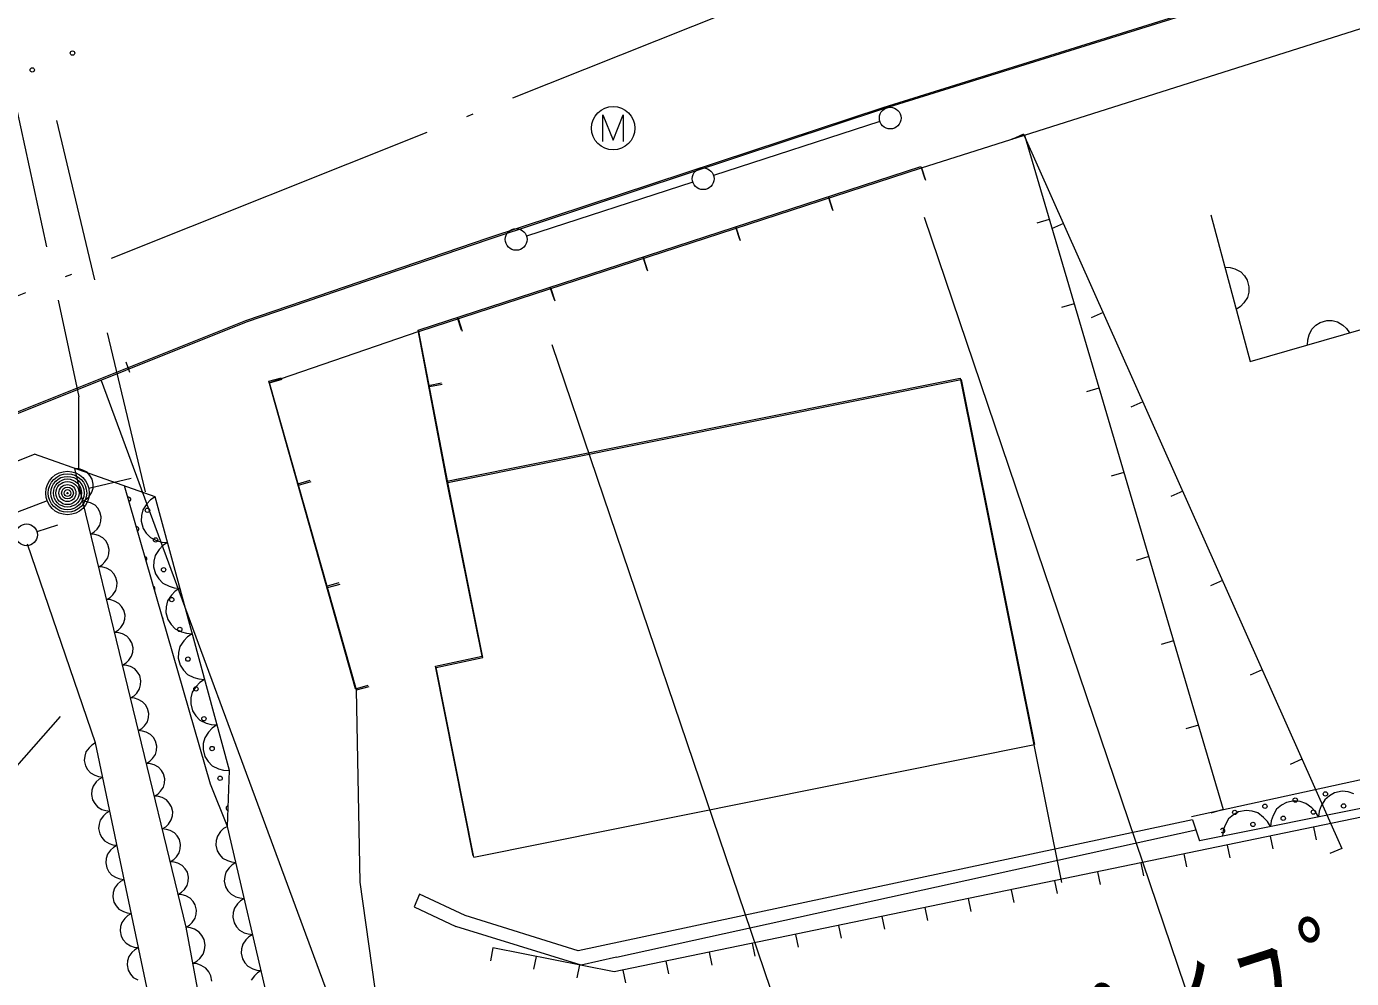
# Model space of a CAD drawing. Units: millimetres, scale not verified. Extents: x 40000 to 680000, y 20000 to 380000.
# Drawn here: x 194685 to 225037, y 275492 to 297304 of the extents above; entities that cross this region are included whole.
import ezdxf

# ---------------------------------------------------------------- set-up
doc = ezdxf.new("R2010")
doc.units = ezdxf.units.MM
doc.header["$LTSCALE"] = 1000
doc.linetypes.add('USER2', pattern=[5, 3.75, -1.25])
doc.linetypes.add('USER5', pattern=[9.899999, 7.790164, -0.97377, 0.162295, -0.97377])
for name, color, linetype, lineweight in [('S-BGD', 7, 'Continuous', 13), ('S-BGD-HTXT', 4, 'Continuous', 13), ('S-BMK', 1, 'Continuous', 13)]:
    doc.layers.add(name, color=color, linetype=linetype, lineweight=lineweight)
doc.styles.add('ＭＳ ゴシック', font='')
doc.styles.get('ＭＳ ゴシック').set_extended_font_data('MS Gothic')

msp = doc.modelspace()

# ---------------------------------------------------------------- linework, layer by layer
at = {"layer": 'S-BGD'}
for p, q in [((215189, 294067), (239466, 301771)), ((224305, 298566), (214302, 295443)), ((224321, 298538), (214319, 295414)), ((214302, 295443), (205256, 292457)), ((214319, 295414), (205274, 292427)), ((207889, 294669), (207889, 295279)), ((207889, 295279), (208124, 294696)), ((208124, 294696), (208356, 295279)), ((208356, 295279), (208356, 294669)), ((214233, 295129), (210424, 293893)), ((217527, 294839), (217253, 294717)), ((217544, 294811), (217256, 294726)), ((217527, 294839), (224813, 278474)), ((217544, 294811), (222100, 279365)), ((222713, 289625), (240679, 294827)), ((203654, 290348), (215172, 294096)), ((203672, 290318), (215189, 294067)), ((215172, 294096), (215265, 293811)), ((215189, 294067), (215282, 293782)), ((209949, 293739), (206140, 292503)), ((213048, 293405), (213141, 293120)), ((213065, 293376), (213158, 293091)), ((223065, 269882), (215252, 292925)), ((221817, 292988), (222713, 289625)), ((210924, 292714), (211017, 292428)), ((210942, 292684), (211035, 292399)), ((218113, 292880), (217826, 292795)), ((218438, 292793), (218163, 292671)), ((205256, 292457), (199700, 290559)), ((205274, 292427), (199719, 290528)), ((208800, 292023), (208893, 291737)), ((208818, 291993), (208911, 291708)), ((222136, 291789), (222258, 291780)), ((222258, 291780), (222367, 291748)), ((222367, 291748), (222498, 291684)), ((222498, 291684), (222584, 291593)), ((222584, 291593), (222649, 291489)), ((222649, 291489), (222688, 291339)), ((206676, 291331), (206769, 291046)), ((206694, 291302), (206787, 291016)), ((222655, 291095), (222574, 290972)), ((222685, 291216), (222655, 291095)), ((222688, 291339), (222685, 291216)), ((218683, 290949), (218395, 290864)), ((222495, 290889), (222394, 290823)), ((222574, 290972), (222495, 290889)), ((199700, 290559), (194170, 288343)), ((199719, 290528), (194189, 288312)), ((204552, 290640), (204645, 290355)), ((204570, 290610), (204663, 290325)), ((219348, 290748), (219074, 290626)), ((224216, 290458), (224319, 290524)), ((224319, 290524), (224468, 290567)), ((224468, 290567), (224591, 290567)), ((224591, 290567), (224713, 290540)), ((224713, 290540), (224837, 290461)), ((224837, 290461), (224922, 290384)), ((203672, 290318), (200254, 289143)), ((204317, 286889), (203654, 290348)), ((204336, 286859), (203672, 290318)), ((224036, 290127), (224067, 290238)), ((224067, 290238), (224127, 290370)), ((224127, 290370), (224216, 290458)), ((224922, 290384), (224990, 290284)), ((206718, 290021), (214478, 267132)), ((224030, 290006), (224036, 290127)), ((200236, 289174), (200524, 289255)), ((204317, 286889), (216074, 289248)), ((216074, 289248), (218397, 277695)), ((202224, 282132), (200236, 289174)), ((200254, 289143), (200543, 289225)), ((202244, 282102), (200254, 289143)), ((203896, 289082), (204191, 289139)), ((203915, 289052), (204209, 289109)), ((204336, 286859), (216092, 289219)), ((216092, 289219), (217775, 280851)), ((219252, 289018), (218965, 288933)), ((195884, 287145), (195886, 288820)), ((220259, 288702), (219985, 288580)), ((185670, 283925), (194868, 287503)), ((197633, 286528), (194868, 287503)), ((198341, 276666), (195795, 287176)), ((195889, 287167), (195795, 287176)), ((195973, 287142), (195889, 287167)), ((196073, 287089), (195973, 287142)), ((196138, 287017), (196073, 287089)), ((196111, 286729), (197085, 286957)), ((196187, 286936), (196138, 287017)), ((196216, 286819), (196187, 286936)), ((196209, 286724), (196216, 286819)), ((200898, 286826), (201187, 286908)), ((200917, 286796), (201206, 286878)), ((204317, 286889), (204611, 286945)), ((205121, 282877), (204317, 286889)), ((204336, 286859), (204630, 286915)), ((205140, 282848), (204336, 286859)), ((219822, 287088), (219534, 287003)), ((196057, 286475), (196119, 286537)), ((196119, 286537), (196184, 286631)), ((196184, 286631), (196209, 286724)), ((198897, 279945), (196931, 286776)), ((197633, 286528), (197524, 286456)), ((199332, 280255), (197633, 286528)), ((221170, 286657), (220896, 286535)), ((195157, 286437), (194223, 286080)), ((195977, 286426), (196057, 286475)), ((196071, 286416), (195977, 286426)), ((196154, 286391), (196071, 286416)), ((196255, 286338), (196154, 286391)), ((196320, 286266), (196255, 286338)), ((196369, 286185), (196320, 286266)), ((197351, 286233), (197320, 286101)), ((197439, 286366), (197351, 286233)), ((197524, 286456), (197439, 286366)), ((196366, 285880), (196391, 285973)), ((196397, 286068), (196369, 286185)), ((196391, 285973), (196397, 286068)), ((197320, 286101), (197314, 285967)), ((197314, 285967), (197358, 285805)), ((194926, 285733), (195402, 285884)), ((196159, 285675), (196238, 285724)), ((196253, 285666), (196159, 285675)), ((196238, 285724), (196301, 285787)), ((196336, 285640), (196253, 285666)), ((196301, 285787), (196366, 285880)), ((196437, 285587), (196336, 285640)), ((197358, 285805), (197430, 285693)), ((197430, 285693), (197524, 285595)), ((196268, 280888), (194705, 285444)), ((196502, 285516), (196437, 285587)), ((196551, 285434), (196502, 285516)), ((196579, 285318), (196551, 285434)), ((196572, 285223), (196579, 285318)), ((197524, 285595), (197667, 285524)), ((197722, 285320), (197635, 285187)), ((197667, 285524), (197785, 285492)), ((197807, 285411), (197722, 285320)), ((197785, 285492), (197917, 285482)), ((197917, 285482), (197807, 285411)), ((196420, 284973), (196483, 285036)), ((196483, 285036), (196547, 285129)), ((196547, 285129), (196572, 285223)), ((197603, 285055), (197597, 284922)), ((197635, 285187), (197603, 285055)), ((220392, 285157), (220104, 285072)), ((196341, 284924), (196420, 284973)), ((196434, 284915), (196341, 284924)), ((196518, 284890), (196434, 284915)), ((196618, 284836), (196518, 284890)), ((196683, 284765), (196618, 284836)), ((196733, 284683), (196683, 284765)), ((197597, 284922), (197641, 284760)), ((197641, 284760), (197713, 284648)), ((196729, 284379), (196754, 284472)), ((196761, 284567), (196733, 284683)), ((196754, 284472), (196761, 284567)), ((197713, 284648), (197807, 284550)), ((197807, 284550), (197950, 284479)), ((197950, 284479), (198068, 284446)), ((198068, 284446), (198200, 284437)), ((198200, 284437), (198090, 284365)), ((201561, 284479), (201850, 284561)), ((201580, 284449), (201869, 284530)), ((222081, 284611), (221806, 284489)), ((196523, 284174), (196602, 284223)), ((196616, 284164), (196523, 284174)), ((196602, 284223), (196664, 284285)), ((196700, 284139), (196616, 284164)), ((196664, 284285), (196729, 284379)), ((196800, 284086), (196700, 284139)), ((197918, 284142), (197886, 284010)), ((198005, 284275), (197918, 284142)), ((198090, 284365), (198005, 284275)), ((196865, 284014), (196800, 284086)), ((196915, 283933), (196865, 284014)), ((196943, 283816), (196915, 283933)), ((196936, 283721), (196943, 283816)), ((197886, 284010), (197880, 283876)), ((197880, 283876), (197924, 283714)), ((196784, 283472), (196846, 283535)), ((196846, 283535), (196911, 283628)), ((196911, 283628), (196936, 283721)), ((197924, 283714), (197997, 283602)), ((197997, 283602), (198090, 283504)), ((198090, 283504), (198233, 283433)), ((196704, 283423), (196784, 283472)), ((196798, 283414), (196704, 283423)), ((196882, 283388), (196798, 283414)), ((196982, 283335), (196882, 283388)), ((197047, 283263), (196982, 283335)), ((197097, 283182), (197047, 283263)), ((197125, 283066), (197097, 283182)), ((198288, 283230), (198201, 283096)), ((198233, 283433), (198351, 283401)), ((198373, 283320), (198288, 283230)), ((198351, 283401), (198483, 283392)), ((198483, 283392), (198373, 283320)), ((220961, 283226), (220673, 283141)), ((197028, 282784), (197093, 282877)), ((197093, 282877), (197118, 282971)), ((197118, 282971), (197125, 283066)), ((198169, 282964), (198163, 282831)), ((198201, 283096), (198169, 282964)), ((204052, 282646), (205121, 282877)), ((196886, 282672), (196966, 282721)), ((196980, 282663), (196886, 282672)), ((196966, 282721), (197028, 282784)), ((197064, 282638), (196980, 282663)), ((197164, 282584), (197064, 282638)), ((197229, 282513), (197164, 282584)), ((198163, 282831), (198207, 282669)), ((198207, 282669), (198280, 282557)), ((204914, 278302), (204052, 282646)), ((204071, 282616), (205140, 282848)), ((204934, 278273), (204071, 282616)), ((197278, 282431), (197229, 282513)), ((197307, 282315), (197278, 282431)), ((197300, 282220), (197307, 282315)), ((198280, 282557), (198374, 282459)), ((198374, 282459), (198516, 282388)), ((198516, 282388), (198634, 282355)), ((198656, 282274), (198571, 282184)), ((198634, 282355), (198766, 282346)), ((198766, 282346), (198656, 282274)), ((222991, 282565), (222717, 282443)), ((197068, 281921), (197148, 281970)), ((197148, 281970), (197210, 282033)), ((197210, 282033), (197275, 282126)), ((197275, 282126), (197300, 282220)), ((198484, 282051), (198452, 281919)), ((198571, 282184), (198484, 282051)), ((202224, 282132), (202513, 282213)), ((202244, 282102), (202532, 282183)), ((202325, 277696), (202244, 282102)), ((197162, 281912), (197068, 281921)), ((197245, 281887), (197162, 281912)), ((197346, 281834), (197245, 281887)), ((197411, 281762), (197346, 281834)), ((197460, 281681), (197411, 281762)), ((197488, 281564), (197460, 281681)), ((198452, 281919), (198446, 281786)), ((198446, 281786), (198490, 281624)), ((197392, 281283), (197457, 281376)), ((197457, 281376), (197482, 281469)), ((197482, 281469), (197488, 281564)), ((198490, 281624), (198563, 281511)), ((198563, 281511), (198657, 281413)), ((198657, 281413), (198799, 281343)), ((197250, 281171), (197330, 281220)), ((197344, 281162), (197250, 281171)), ((197330, 281220), (197392, 281283)), ((197427, 281136), (197344, 281162)), ((197528, 281083), (197427, 281136)), ((197593, 281011), (197528, 281083)), ((198854, 281139), (198767, 281006)), ((198799, 281343), (198917, 281310)), ((198939, 281229), (198854, 281139)), ((198917, 281310), (199049, 281301)), ((199049, 281301), (198939, 281229)), ((221531, 281295), (221243, 281211)), ((196118, 280777), (196048, 280683)), ((196185, 280840), (196118, 280777)), ((196268, 280888), (196185, 280840)), ((198232, 271512), (196268, 280888)), ((197642, 280930), (197593, 281011)), ((197670, 280814), (197642, 280930)), ((197664, 280719), (197670, 280814)), ((198735, 280874), (198730, 280740)), ((198767, 281006), (198735, 280874)), ((204934, 278273), (217775, 280851)), ((196019, 280587), (196009, 280489)), ((196009, 280489), (196035, 280368)), ((196048, 280683), (196019, 280587)), ((197432, 280420), (197511, 280469)), ((197511, 280469), (197574, 280532)), ((197574, 280532), (197639, 280625)), ((197639, 280625), (197664, 280719)), ((198730, 280740), (198773, 280578)), ((198773, 280578), (198846, 280466)), ((198846, 280466), (198940, 280368)), ((223902, 280520), (223628, 280398)), ((196035, 280368), (196083, 280283)), ((196083, 280283), (196148, 280206)), ((196148, 280206), (196250, 280148)), ((196250, 280148), (196336, 280119)), ((197525, 280411), (197432, 280420)), ((197609, 280385), (197525, 280411)), ((197709, 280332), (197609, 280385)), ((197774, 280261), (197709, 280332)), ((197824, 280179), (197774, 280261)), ((197852, 280063), (197824, 280179)), ((198940, 280368), (199082, 280297)), ((199082, 280297), (199201, 280265)), ((199201, 280265), (199332, 280255)), ((199287, 278978), (199332, 280255)), ((221372, 279206), (226492, 280325)), ((196212, 279902), (196183, 279806)), ((196282, 279996), (196212, 279902)), ((196348, 280059), (196282, 279996)), ((196336, 280119), (196432, 280107)), ((196432, 280107), (196348, 280059)), ((197756, 279781), (197820, 279874)), ((197820, 279874), (197845, 279968)), ((197845, 279968), (197852, 280063)), ((199287, 278978), (198897, 279945)), ((196183, 279806), (196173, 279708)), ((196173, 279708), (196198, 279587)), ((196198, 279587), (196247, 279501)), ((197614, 279669), (197693, 279718)), ((197707, 279660), (197614, 279669)), ((197693, 279718), (197756, 279781)), ((197791, 279635), (197707, 279660)), ((197891, 279582), (197791, 279635)), ((197956, 279510), (197891, 279582)), ((226479, 279631), (221554, 278648)), ((223721, 279561), (223551, 279527)), ((223859, 279545), (223721, 279561)), ((223993, 279504), (223859, 279545)), ((224422, 279589), (224339, 279447)), ((224530, 279679), (224422, 279589)), ((224651, 279746), (224530, 279679)), ((224822, 279781), (224651, 279746)), ((224959, 279765), (224822, 279781)), ((225093, 279723), (224959, 279765)), ((196247, 279501), (196312, 279425)), ((196312, 279425), (196414, 279367)), ((196414, 279367), (196499, 279338)), ((196512, 279277), (196446, 279215)), ((196499, 279338), (196596, 279325)), ((196596, 279325), (196512, 279277)), ((198006, 279428), (197956, 279510)), ((198034, 279312), (198006, 279428)), ((198027, 279217), (198034, 279312)), ((226380, 279417), (208150, 275645)), ((222100, 279365), (221812, 279280)), ((222330, 279240), (222222, 279150)), ((222451, 279307), (222330, 279240)), ((222621, 279341), (222451, 279307)), ((222759, 279326), (222621, 279341)), ((222893, 279284), (222759, 279326)), ((223024, 279184), (222893, 279284)), ((223322, 279370), (223239, 279227)), ((223430, 279460), (223322, 279370)), ((223551, 279527), (223430, 279460)), ((224125, 279404), (223993, 279504)), ((224212, 279310), (224125, 279404)), ((224279, 279192), (224212, 279310)), ((224297, 279327), (224279, 279192)), ((224339, 279447), (224297, 279327)), ((196347, 279025), (196337, 278927)), ((196376, 279120), (196347, 279025)), ((196446, 279215), (196376, 279120)), ((197796, 278919), (197875, 278968)), ((197875, 278968), (197937, 279030)), ((197937, 279030), (198002, 279124)), ((198002, 279124), (198027, 279217)), ((199287, 278978), (199200, 278925)), ((200839, 272372), (199287, 278978)), ((221398, 279126), (207322, 276129)), ((221398, 279126), (221554, 278648)), ((222139, 279007), (222097, 278888)), ((222222, 279150), (222139, 279007)), ((223112, 279090), (223024, 279184)), ((223178, 278972), (223112, 279090)), ((223197, 279107), (223178, 278972)), ((223239, 279227), (223197, 279107)), ((224167, 278959), (224227, 278665)), ((196337, 278927), (196362, 278806)), ((196362, 278806), (196410, 278720)), ((196410, 278720), (196475, 278644)), ((196475, 278644), (196577, 278586)), ((197889, 278909), (197796, 278919)), ((197973, 278884), (197889, 278909)), ((198073, 278831), (197973, 278884)), ((198138, 278759), (198073, 278831)), ((198188, 278678), (198138, 278759)), ((198216, 278561), (198188, 278678)), ((199031, 278652), (199023, 278548)), ((199059, 278755), (199031, 278652)), ((199131, 278856), (199059, 278755)), ((199200, 278925), (199131, 278856)), ((208201, 275983), (221473, 278897)), ((222097, 278888), (222078, 278752)), ((223177, 278754), (223238, 278461)), ((196539, 278339), (196510, 278243)), ((196609, 278433), (196539, 278339)), ((196577, 278586), (196663, 278557)), ((196676, 278496), (196609, 278433)), ((196663, 278557), (196759, 278544)), ((196759, 278544), (196676, 278496)), ((198119, 278280), (198184, 278373)), ((198184, 278373), (198209, 278466)), ((198209, 278466), (198216, 278561)), ((199023, 278548), (199053, 278420)), ((199053, 278420), (199106, 278330)), ((199106, 278330), (199177, 278251)), ((221199, 278345), (221260, 278051)), ((222188, 278550), (222249, 278256)), ((224813, 278474), (224539, 278352)), ((196510, 278243), (196500, 278145)), ((196500, 278145), (196526, 278024)), ((196526, 278024), (196574, 277938)), ((197977, 278168), (198057, 278217)), ((198071, 278159), (197977, 278168)), ((198057, 278217), (198119, 278280)), ((198155, 278133), (198071, 278159)), ((198255, 278080), (198155, 278133)), ((198320, 278008), (198255, 278080)), ((199177, 278251), (199287, 278192)), ((199325, 278031), (199253, 277929)), ((199287, 278192), (199379, 278163)), ((199394, 278099), (199325, 278031)), ((199379, 278163), (199481, 278152)), ((199481, 278152), (199394, 278099)), ((220210, 278140), (220271, 277847)), ((196574, 277938), (196639, 277862)), ((196639, 277862), (196741, 277804)), ((196741, 277804), (196827, 277775)), ((196839, 277715), (196773, 277652)), ((196827, 277775), (196923, 277763)), ((196923, 277763), (196839, 277715)), ((198370, 277927), (198320, 278008)), ((198366, 277622), (198391, 277716)), ((198398, 277811), (198370, 277927)), ((198391, 277716), (198398, 277811)), ((199225, 277826), (199216, 277722)), ((199216, 277722), (199246, 277594)), ((199253, 277929), (199225, 277826)), ((218232, 277731), (218293, 277437)), ((219221, 277936), (219282, 277642)), ((196674, 277462), (196664, 277364)), ((196703, 277558), (196674, 277462)), ((196773, 277652), (196703, 277558)), ((198159, 277417), (198239, 277466)), ((198253, 277408), (198159, 277417)), ((198239, 277466), (198301, 277529)), ((198301, 277529), (198366, 277622)), ((199246, 277594), (199300, 277504)), ((199300, 277504), (199371, 277425)), ((199371, 277425), (199481, 277366)), ((203764, 267493), (202325, 277696)), ((203685, 277425), (203568, 277131)), ((204732, 276932), (203685, 277425)), ((217243, 277526), (217304, 277233)), ((196664, 277364), (196689, 277243)), ((196689, 277243), (196738, 277157)), ((196738, 277157), (196803, 277081)), ((198337, 277383), (198253, 277408)), ((198437, 277329), (198337, 277383)), ((198502, 277258), (198437, 277329)), ((198551, 277176), (198502, 277258)), ((198580, 277060), (198551, 277176)), ((199519, 277205), (199447, 277103)), ((199481, 277366), (199573, 277337)), ((199588, 277273), (199519, 277205)), ((199573, 277337), (199675, 277327)), ((199675, 277327), (199588, 277273)), ((203568, 277131), (204518, 276685)), ((215265, 277117), (215326, 276823)), ((216254, 277322), (216315, 277028)), ((196803, 277081), (196905, 277023)), ((196936, 276870), (196866, 276776)), ((196905, 277023), (196990, 276994)), ((197003, 276933), (196936, 276870)), ((196990, 276994), (197087, 276981)), ((197087, 276981), (197003, 276933)), ((198483, 276778), (198548, 276871)), ((198548, 276871), (198573, 276965)), ((198573, 276965), (198580, 277060)), ((199419, 277001), (199410, 276896)), ((199410, 276896), (199440, 276768)), ((199447, 277103), (199419, 277001)), ((207322, 276129), (204732, 276932)), ((214276, 276912), (214337, 276619)), ((196838, 276681), (196828, 276583)), ((196828, 276583), (196853, 276461)), ((196866, 276776), (196838, 276681)), ((198341, 276666), (198421, 276716)), ((199431, 270876), (198341, 276666)), ((198442, 276651), (198341, 276666)), ((198421, 276716), (198483, 276778)), ((198532, 276619), (198442, 276651)), ((198638, 276555), (198532, 276619)), ((198705, 276474), (198638, 276555)), ((199440, 276768), (199494, 276679)), ((199494, 276679), (199565, 276599)), ((199565, 276599), (199675, 276540)), ((199675, 276540), (199766, 276512)), ((199766, 276512), (199869, 276501)), ((199869, 276501), (199781, 276448)), ((207389, 275794), (204518, 276685)), ((212298, 276503), (212359, 276209)), ((213287, 276708), (213348, 276414)), ((196853, 276461), (196901, 276376)), ((196901, 276376), (196966, 276300)), ((196966, 276300), (197068, 276241)), ((197068, 276241), (197154, 276213)), ((197154, 276213), (197250, 276200)), ((197250, 276200), (197166, 276152)), ((198754, 276382), (198705, 276474)), ((198778, 276254), (198754, 276382)), ((198766, 276151), (198778, 276254)), ((199641, 276277), (199612, 276175)), ((199713, 276379), (199641, 276277)), ((199781, 276448), (199713, 276379)), ((211309, 276298), (211370, 276005)), ((197001, 275899), (196991, 275801)), ((197030, 275995), (197001, 275899)), ((197100, 276089), (197030, 275995)), ((197166, 276152), (197100, 276089)), ((198586, 275888), (198657, 275953)), ((198657, 275953), (198733, 276051)), ((198733, 276051), (198766, 276151)), ((199612, 276175), (199604, 276071)), ((199604, 276071), (199634, 275943)), ((199634, 275943), (199688, 275853)), ((205369, 276192), (205312, 275897)), ((208150, 275645), (205369, 276192)), ((206360, 275997), (206302, 275702)), ((208201, 275983), (207389, 275794)), ((210320, 276094), (210381, 275800)), ((196991, 275801), (197017, 275680)), ((197017, 275680), (197065, 275594)), ((197065, 275594), (197130, 275518)), ((198497, 275839), (198586, 275888)), ((198598, 275824), (198497, 275839)), ((198688, 275792), (198598, 275824)), ((198794, 275728), (198688, 275792)), ((198861, 275647), (198794, 275728)), ((198910, 275555), (198861, 275647)), ((199688, 275853), (199759, 275774)), ((199759, 275774), (199869, 275714)), ((199869, 275714), (199960, 275686)), ((199975, 275622), (199906, 275553)), ((199960, 275686), (200063, 275675)), ((200063, 275675), (199975, 275622)), ((207351, 275802), (207293, 275507)), ((208342, 275684), (208403, 275391)), ((209331, 275889), (209392, 275595)), ((197130, 275518), (197232, 275460)), ((198934, 275427), (198910, 275555)), ((199906, 275553), (199835, 275452))]:
    msp.add_line(p, q, dxfattribs=at)
at = {"layer": 'S-BGD', "linetype": 'USER2'}
for p, q in [((197410, 286639), (195124, 296229)), ((194350, 295919), (195886, 288820))]:
    msp.add_line(p, q, dxfattribs=at)
at = {"layer": 'S-BGD'}
for centre, radius in [((195739, 296696), 49.8), ((194817, 296309), 49.8), ((208124, 294974), 498), ((214471, 295206), 249), ((210186, 293816), 249), ((205902, 292426), 249), ((195624, 286615), 498), ((195624, 286615), 440), ((195624, 286615), 382), ((195624, 286615), 322), ((195624, 286615), 265), ((195624, 286615), 195), ((195624, 286615), 135), ((195624, 286615), 77.5), ((195624, 286615), 15), ((197457, 286221), 49.8), ((194687, 285657), 249), ((197642, 285539), 49.8), ((197827, 284856), 49.8), ((198012, 284174), 49.8), ((198197, 283491), 49.8), ((198382, 282809), 49.8), ((198566, 282126), 49.8), ((198751, 281444), 49.8), ((198936, 280761), 49.8), ((199121, 280079), 49.8), ((223747, 279580), 49.8), ((224440, 279721), 49.8), ((222362, 279297), 49.8), ((223055, 279438), 49.8), ((224165, 279304), 49.8), ((224857, 279446), 49.8), ((222779, 279021), 49.8), ((223472, 279163), 49.8)]:
    msp.add_circle(centre, radius, dxfattribs=at)
for centre, start, end in [((197024, 286470), 280.7626, 111.3546), ((197209, 285788), 293.6569, 98.4603), ((197393, 285105), 306.9597, 85.1575), ((197578, 284423), 321.5995, 70.5177), ((197763, 283740), 339.7474, 52.3698), ((199306, 279396), 92.3583, 263.6281), ((222086, 278880), 225.1156, 167.7588)]:
    msp.add_arc(centre, 49.8, start, end, dxfattribs=at)
at = {"layer": 'S-BGD-HTXT'}
for p, q in [((196960, 289622), (197042, 289386)), ((196392, 289195), (207358, 259539)), ((189571, 274791), (195462, 281494))]:
    msp.add_line(p, q, dxfattribs=at)
at = {"layer": 'S-BMK', "linetype": 'USER5'}
msp.add_line((187437, 288322), (263033, 318515), dxfattribs=at)

# ---------------------------------------------------------------- texts
at = {"layer": 'S-BGD', "insert": (210220, 270156), "char_height": 1833, "attachment_point": 7, "rotation": 17.8, "style": 'ＭＳ ゴシック'}
msp.add_mtext('\\T1.32;ｶﾞ-ﾄﾞﾊﾟｲﾌﾟ', dxfattribs=at)

doc.saveas('drawing.dxf')
